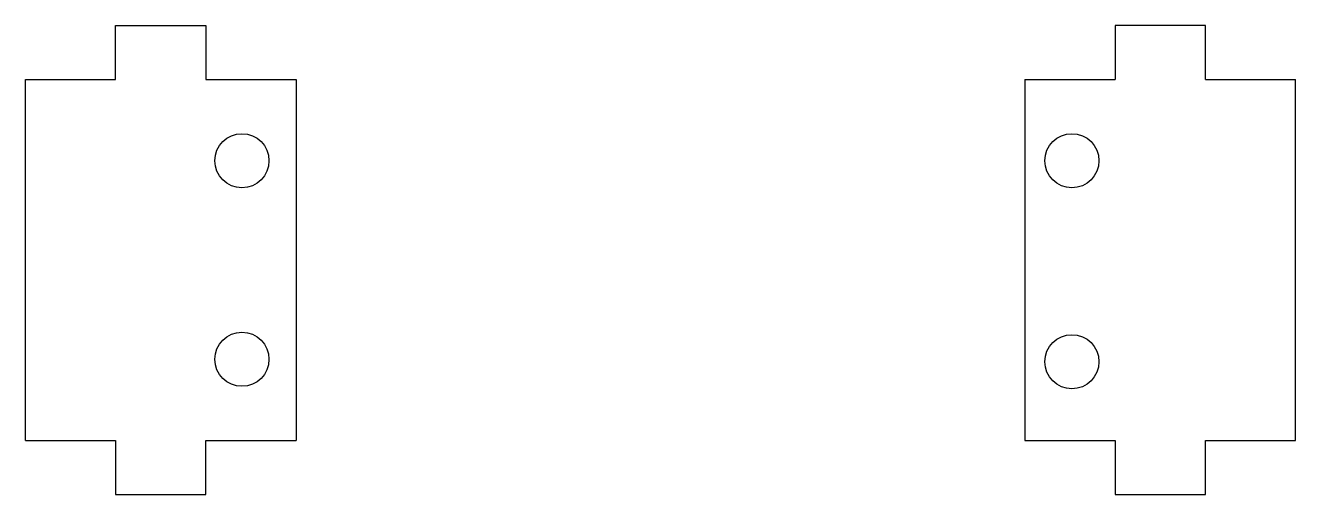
# Model space of a CAD drawing. Extents: x -15 to 55.4, y -13 to 13.
import ezdxf

# ---------------------------------------------------------------- set-up
doc = ezdxf.new("R2010")
doc.units = 0
doc.layers.get('0').update_dxf_attribs({"linetype": 'continuous'})

# ---------------------------------------------------------------- blocks, each defined once
blk = doc.blocks.new('SHAPE2DVIEW016')
at = {"color": 0}
for p, q in [((-10, 10), (-10, 13)), ((-10, 13), (-5, 13)), ((-5, 13), (-5, 10)), ((50.4, 13), (45.4, 13)), ((45.4, 13), (45.4, 10)), ((50.4, 10), (50.4, 13)), ((-15, -10), (-15, 10)), ((-15, 10), (-10, 10)), ((-5, 10), (0, 10)), ((0, 10), (0, -10)), ((40.4, 10), (40.4, -10)), ((40.4, 10), (45.4, 10)), ((50.4, 10), (55.4, 10)), ((55.4, -10), (55.4, 10)), ((-15, -10), (-10, -10)), ((-10, -10), (-10, -13)), ((-5, -10), (0, -10)), ((-5, -13), (-5, -10)), ((40.4, -10), (45.4, -10)), ((45.4, -10), (45.4, -13)), ((50.4, -13), (50.4, -10)), ((50.4, -10), (55.4, -10)), ((-10, -13), (-5, -13)), ((45.4, -13), (50.4, -13))]:
    blk.add_line(p, q, dxfattribs=at)
for centre in [(-3, 5.5), (43, 5.5), (-3, -5.5), (43, -5.64)]:
    blk.add_circle(centre, 1.5, dxfattribs=at)

msp = doc.modelspace()

# ---------------------------------------------------------------- block references
at = {"color": 0}
msp.add_blockref('SHAPE2DVIEW016', (0, 0), dxfattribs=at)

doc.saveas('drawing.dxf')
